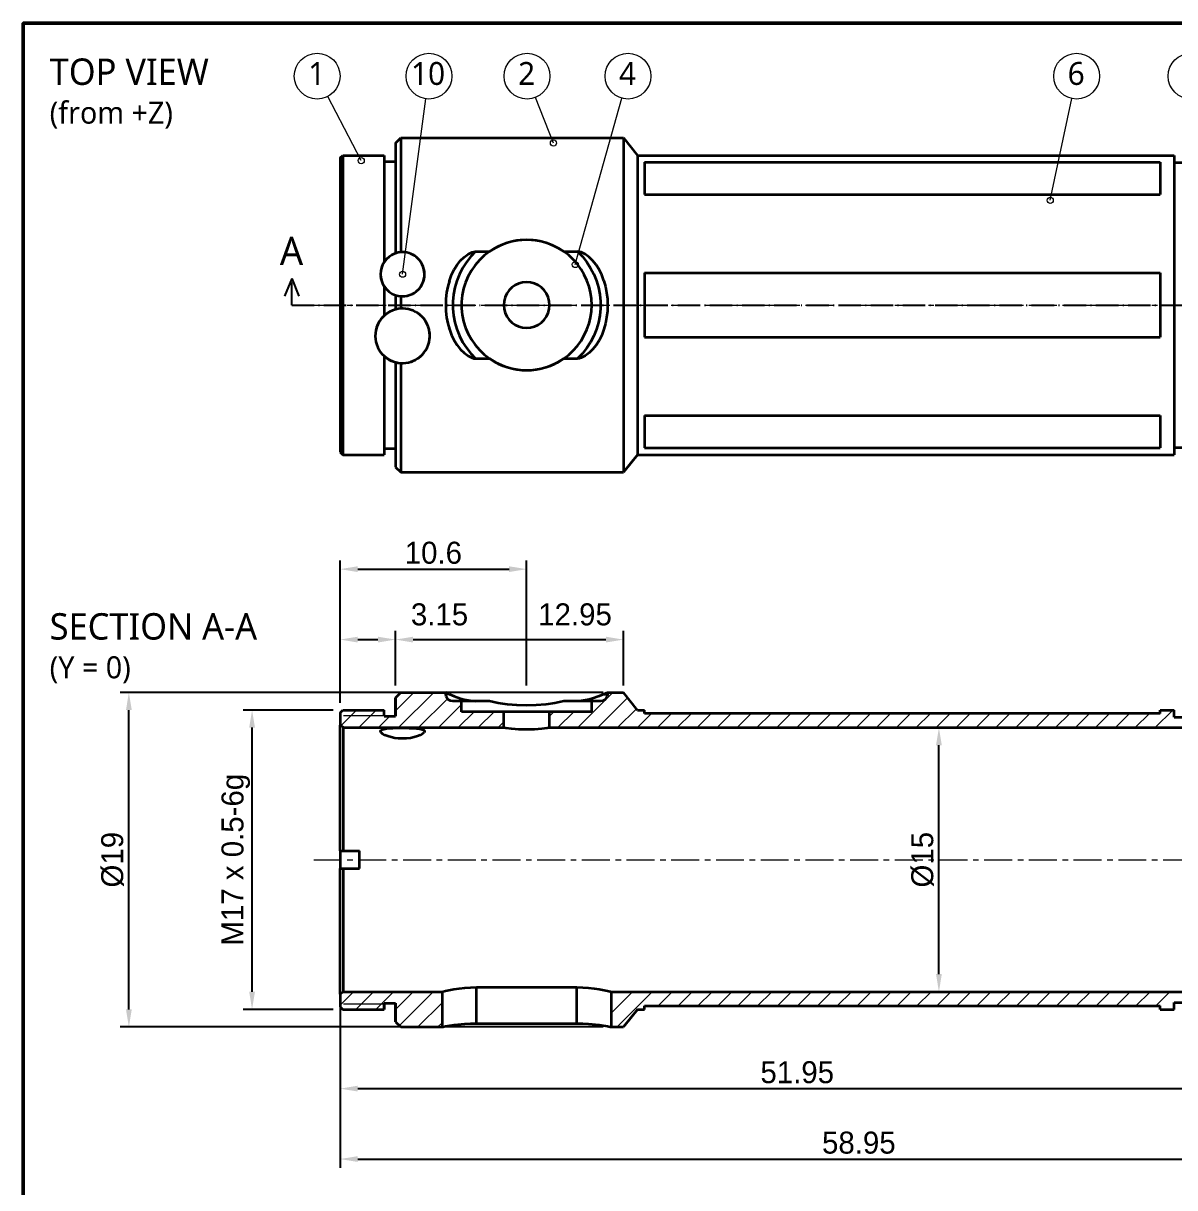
# Model space of a CAD drawing. Header units: millimetres. Extents: x 0 to 420, y 0 to 297.
# Drawn here: x 10 to 140.8, y 154.7 to 287 of the extents above; entities that cross this region are included whole.
import ezdxf

# ---------------------------------------------------------------- set-up
doc = ezdxf.new("R2010")
doc.units = ezdxf.units.MM
doc.linetypes.add('CENTER', pattern=[5.08, 3.175, -0.635, 0.635, -0.635])
doc.linetypes.add('DASHDOT', pattern=[3.556, 2.54, -0.508, 0, -0.508])
for name, color, linetype, lineweight in [('BORDER', 7, 'Continuous', 50), ('CENTER', 1, 'CENTER', 13), ('CUTLINE', 1, 'DASHDOT', 25), ('DIM', 5, 'Continuous', 13), ('HATCH', 8, 'Continuous', 9), ('TEXT', 7, 'Continuous', 18), ('VISIBLE', 7, 'Continuous', 35)]:
    doc.layers.add(name, color=color, linetype=linetype, lineweight=lineweight)
doc.styles.add('OpenSans', font='OpenSans-Regular.ttf')
doc.dimstyles.new('FK', dxfattribs={"dimtxt": 2.5, "dimasz": 2, "dimexe": 1, "dimexo": 0.8, "dimgap": 0.6, "dimtad": 1, "dimdec": 3, "dimlfac": 0.5, "dimdsep": 46, "dimcen": 2.5, "dimclrd": 5, "dimclre": 5, "dimclrt": 7, "dimazin": 3, "dimtfac": 1, "dimtmove": 0, "dimatfit": 3})

msp = doc.modelspace()

# ---------------------------------------------------------------- linework, layer by layer
at = {"layer": 'BORDER'}
msp.add_lwpolyline([(10, 10), (410, 10), (410, 287), (10, 287)], close=True, dxfattribs=at)
at = {"layer": 'CENTER'}
for p, q in [((43, 255), (166.9, 255)), ((43, 192), (166.9, 192))]:
    msp.add_line(p, q, dxfattribs=at)
at = {"layer": 'CUTLINE'}
for p, q in [((40.5, 258), (39.7, 256)), ((40.5, 255), (40.5, 258)), ((40.5, 258), (41.3, 256)), ((40.5, 255), (169.4, 255))]:
    msp.add_line(p, q, dxfattribs=at)
at = {"layer": 'DIM'}
for p, q in [((48.4, 271.4), (44.601, 278.694)), ((53.1, 258.5), (55.7564, 278.4228)), ((70.25, 273.4), (68.2046, 278.5816)), ((72.72, 259.6), (78.0181, 278.4965)), ((126.7, 266.9), (129.1589, 278.4569))]:
    msp.add_line(p, q, dxfattribs=at)
for centre, radius in [((43.4, 281), 2.6), ((56.1, 281), 2.6), ((67.25, 281), 2.6), ((78.72, 281), 2.6), ((129.7, 281), 2.6), ((142.7, 281), 2.6), ((70.25, 273.4), 0.35), ((48.4, 271.4), 0.35), ((126.7, 266.9), 0.35), ((72.72, 259.6), 0.35), ((53.1, 258.5), 0.35)]:
    msp.add_circle(centre, radius, dxfattribs=at)
at = {"layer": 'HATCH'}
for p, q in [((52.3, 208.9177), (54.3823, 211)), ((52.6451, 207), (56.6451, 211)), ((54.9078, 207), (58.1974, 210.2896)), ((73.0098, 207), (77.0098, 211)), ((75.2725, 207), (78.6767, 210.4042)), ((46.0741, 207.2173), (47.8569, 209)), ((48.1196, 207), (50.1196, 209)), ((57.1706, 207), (59.8, 209.6294)), ((77.5352, 207), (79.6823, 209.1471)), ((138.6293, 207), (140.6293, 209)), ((46.4, 208.3866), (51, 208.3866)), ((50.3823, 207), (51.6689, 208.2866)), ((59.4333, 207), (61.2333, 208.8)), ((61.696, 207), (63.496, 208.8)), ((63.9588, 207), (64.6, 207.6412)), ((69.8, 208.3157), (70.2843, 208.8)), ((70.747, 207), (72.547, 208.8)), ((79.798, 207), (81.398, 208.6)), ((82.0607, 207), (83.6607, 208.6)), ((84.3235, 207), (85.9235, 208.6)), ((86.5862, 207), (88.1862, 208.6)), ((88.8489, 207), (90.4489, 208.6)), ((91.1117, 207), (92.7117, 208.6)), ((93.3744, 207), (94.9744, 208.6)), ((95.6372, 207), (97.2372, 208.6)), ((97.8999, 207), (99.4999, 208.6)), ((100.1627, 207), (101.7627, 208.6)), ((102.4254, 207), (104.0254, 208.6)), ((104.6881, 207), (106.2881, 208.6)), ((106.9509, 207), (108.5509, 208.6)), ((109.2136, 207), (110.8136, 208.6)), ((111.4764, 207), (113.0764, 208.6)), ((113.7391, 207), (115.3391, 208.6)), ((116.0018, 207), (117.6018, 208.6)), ((118.2646, 207), (119.8646, 208.6)), ((120.5273, 207), (122.1273, 208.6)), ((122.7901, 207), (124.3901, 208.6)), ((125.0528, 207), (126.6528, 208.6)), ((127.3156, 207), (128.9156, 208.6)), ((129.5783, 207), (131.1783, 208.6)), ((131.841, 207), (133.441, 208.6)), ((134.1038, 207), (135.7038, 208.6)), ((136.3665, 207), (137.9665, 208.6)), ((46, 175.4648), (47.5352, 177)), ((47.798, 175), (49.798, 177)), ((50.0607, 175), (52.0607, 177)), ((52.3, 174.9765), (54.3235, 177)), ((52.7431, 173.1569), (56.5862, 177)), ((76.8, 174.5864), (79.2136, 177)), ((76.8, 176.8491), (76.9509, 177)), ((77.4764, 173), (81.4764, 177)), ((82.1391, 175.4), (83.7391, 177)), ((84.4018, 175.4), (86.0018, 177)), ((86.6646, 175.4), (88.2646, 177)), ((88.9273, 175.4), (90.5273, 177)), ((91.1901, 175.4), (92.7901, 177)), ((93.4528, 175.4), (95.0528, 177)), ((95.7156, 175.4), (97.3156, 177)), ((97.9783, 175.4), (99.5783, 177)), ((100.241, 175.4), (101.841, 177)), ((102.5038, 175.4), (104.1038, 177)), ((104.7665, 175.4), (106.3665, 177)), ((107.0293, 175.4), (108.6293, 177)), ((109.292, 175.4), (110.892, 177)), ((111.5547, 175.4), (113.1547, 177)), ((113.8175, 175.4), (115.4175, 177)), ((116.0802, 175.4), (117.6802, 177)), ((118.343, 175.4), (119.943, 177)), ((120.6057, 175.4), (122.2057, 177)), ((122.8685, 175.4), (124.4685, 177)), ((125.1312, 175.4), (126.7312, 177)), ((127.3939, 175.4), (128.9939, 177)), ((129.6567, 175.4), (131.2567, 177)), ((131.9194, 175.4), (133.5194, 177)), ((134.1822, 175.4), (135.7822, 177)), ((136.4449, 175.4), (138.0449, 177)), ((138.7076, 175.4), (140.3076, 177)), ((46.4, 175.6134), (51, 175.6134)), ((54.8489, 173), (57.6, 175.7511)), ((140.5704, 175), (140.8, 175.2296)), ((57.1117, 173), (57.6, 173.4883))]:
    msp.add_line(p, q, dxfattribs=at)
at = {"layer": 'VISIBLE'}
for points in [[(52.3, 273.4), (52.9, 274)], [(52.9, 274), (52.9, 273.9243), (52.9, 273.6979), (52.9, 273.3225), (52.9, 272.8012), (52.9, 272.138), (52.9, 271.3384), (52.9, 270.4086), (52.9, 269.356), (52.9, 268.1891), (52.9, 266.9171), (52.9, 265.5502), (52.9, 264.0992), (52.9, 262.5758), (52.9, 260.992)], [(52.9, 274), (78.2, 274)], [(78.2, 274), (78.2, 273.5236), (78.2, 272.1184), (78.2, 269.8548), (78.2, 266.8463), (78.2, 263.2438), (78.2, 259.2279), (78.2, 255), (78.2, 250.7721), (78.2, 246.7562), (78.2, 243.1537), (78.2, 240.1452), (78.2, 237.8816), (78.2, 236.4764), (78.2, 236)], [(78.2, 274), (79.8, 272)], [(52.3, 273.4), (52.3, 273.3272), (52.3, 273.1092), (52.3, 272.7478), (52.3, 272.246), (52.3, 271.6075), (52.3, 270.8376), (52.3, 269.9422), (52.3, 268.9286), (52.3, 267.8046), (52.3, 266.5793), (52.3, 265.2623), (52.3, 263.864), (52.3, 262.3956), (52.3, 260.8685)], [(46, 271.7), (46.3, 272)], [(46, 271.7), (46, 271.2813), (46, 270.0462), (46, 268.0566), (46, 265.4123), (46, 262.2459), (46, 258.7161), (46, 255), (46, 251.2839), (46, 247.7541), (46, 244.5877), (46, 241.9434), (46, 239.9538), (46, 238.7187), (46, 238.3)], [(46.3, 272), (46.3, 271.5738), (46.3, 270.3165), (46.3, 268.2911), (46.3, 265.5993), (46.3, 262.376), (46.3, 258.7829), (46.3, 255), (46.3, 251.2171), (46.3, 247.624), (46.3, 244.4007), (46.3, 241.7089), (46.3, 239.6835), (46.3, 238.4262), (46.3, 238)], [(46.3, 272), (51, 272)], [(51, 272), (51, 271.9289), (51, 271.7161), (51, 271.3634), (51, 270.8739), (51, 270.2515), (51, 269.5015), (51, 268.6301), (51, 267.6447), (51, 266.5535), (51, 265.3656), (51, 264.091), (51, 262.7403), (51, 261.3248), (51, 259.8565)], [(51, 271.2866), (52.3, 271.2866)], [(79.8, 272), (79.8, 271.5738), (79.8, 270.3165), (79.8, 268.2911), (79.8, 265.5993), (79.8, 262.376), (79.8, 258.7829), (79.8, 255), (79.8, 251.2171), (79.8, 247.624), (79.8, 244.4007), (79.8, 241.7089), (79.8, 239.6835), (79.8, 238.4262), (79.8, 238)], [(79.8, 272), (140.8, 272)], [(80.6, 271.2091), (80.6, 271.0421), (80.6, 270.8597), (80.6, 270.662), (80.6, 270.4493), (80.6, 270.2216), (80.6, 269.9792), (80.6, 269.7224), (80.6, 269.4514), (80.6, 269.1665), (80.6, 268.8679), (80.6, 268.556), (80.6, 268.231), (80.6, 267.8932), (80.6, 267.543)], [(80.6, 271.2091), (139.2, 271.2091)], [(139.2, 271.2091), (139.2, 271.0421), (139.2, 270.8597), (139.2, 270.662), (139.2, 270.4493), (139.2, 270.2216), (139.2, 269.9792), (139.2, 269.7224), (139.2, 269.4514), (139.2, 269.1665), (139.2, 268.8679), (139.2, 268.556), (139.2, 268.231), (139.2, 267.8932), (139.2, 267.543)], [(140.8, 272), (140.8, 271.5738), (140.8, 270.3165), (140.8, 268.2911), (140.8, 265.5993), (140.8, 262.376), (140.8, 258.7829), (140.8, 255), (140.8, 251.2171), (140.8, 247.624), (140.8, 244.4007), (140.8, 241.7089), (140.8, 239.6835), (140.8, 238.4262), (140.8, 238)], [(140.8, 271.2), (142.2, 271.2)], [(80.6, 267.543), (139.2, 267.543)], [(71.4143, 261.0828), (70.9245, 261.3944), (70.4196, 261.6629), (69.902, 261.8891), (69.3741, 262.0734), (68.838, 262.2164), (68.2957, 262.3184), (67.7489, 262.3796), (67.1993, 262.4), (66.6501, 262.3795), (66.1035, 262.3183), (65.5614, 262.2163), (65.0255, 262.0733), (64.4977, 261.8889), (63.9802, 261.6628), (63.4754, 261.3943), (62.9857, 261.0828)], [(71.4143, 261.0828), (70.7796, 261.4766), (70.1084, 261.8045), (69.4077, 262.063), (68.6844, 262.2496), (67.946, 262.3623), (67.2, 262.4), (66.454, 262.3623), (65.7156, 262.2496), (64.9923, 262.063), (64.2916, 261.8045), (63.6204, 261.4766), (62.9857, 261.0828)], [(52.3, 260.8685), (51.9289, 260.7088), (51.5819, 260.4863), (51.2685, 260.2017), (51, 259.8565)], [(51.7996, 260.6352), (51.6842, 260.5605)], [(52.3, 260.8685), (52.0661, 260.7762), (51.8405, 260.6595)], [(52.9, 260.992), (52.6011, 260.9497), (52.3, 260.8685)], [(52.3056, 260.8704), (52.3056, 260.8704)], [(52.3194, 260.875), (52.3191, 260.8749)], [(52.4868, 260.9236), (52.3338, 260.8797)], [(52.8697, 260.9894), (52.7087, 260.9692)], [(55.6, 258.5), (55.5827, 258.7936), (55.5322, 259.0784), (55.4508, 259.3508), (55.3412, 259.6077), (55.2066, 259.8462), (55.0504, 260.064), (54.8763, 260.2592), (54.6882, 260.4307), (54.4881, 260.5792), (54.2777, 260.7052), (54.059, 260.8088), (53.8337, 260.8899), (53.6036, 260.9488), (53.3703, 260.9853), (53.1352, 260.9998), (52.9, 260.992)], [(52.9625, 260.9962), (52.9, 260.992)], [(53.1094, 261), (52.9641, 260.9963)], [(54.2606, 260.7143), (54.2522, 260.7187)], [(54.2699, 260.7094), (54.2606, 260.7143)], [(54.2805, 260.7037), (54.2699, 260.7094)], [(54.2929, 260.697), (54.2805, 260.7037)], [(54.3079, 260.6888), (54.293, 260.697)], [(54.3664, 260.6555), (54.308, 260.6888)], [(54.3875, 260.643), (54.3692, 260.6539)], [(54.3896, 260.6417), (54.3896, 260.6417)], [(54.4368, 260.6126), (54.3913, 260.6407)], [(58.4205, 257.7495), (58.667, 258.4187), (58.9662, 259.0269), (59.312, 259.5689), (59.697, 260.0411), (60.1128, 260.4399), (60.5496, 260.7598), (60.7718, 260.8865), (60.9929, 260.9872), (61.2079, 261.0561), (61.4069, 261.0828)], [(61.4069, 261.0828), (60.8545, 260.5041), (60.3597, 259.8755), (59.927, 259.2028), (59.5602, 258.4919), (59.2627, 257.7493), (59.0371, 256.9818), (58.8856, 256.1963), (58.8095, 255.4), (58.8095, 254.6), (58.8856, 253.8037), (59.0371, 253.0182), (59.2627, 252.2507), (59.5602, 251.5081), (59.927, 250.7972), (60.3597, 250.1245), (60.8545, 249.4959), (61.4069, 248.9172)], [(62.9857, 261.0828), (62.3907, 260.6241), (61.8452, 260.1075), (61.355, 259.5382), (60.9249, 258.9222), (60.5596, 258.2657), (60.2627, 257.5756), (60.0373, 256.8589), (59.8857, 256.1231), (59.8095, 255.3756), (59.8095, 254.6244), (59.8857, 253.8769), (60.0373, 253.1411), (60.2627, 252.4244), (60.5596, 251.7343), (60.9249, 251.0778), (61.355, 250.4618), (61.8452, 249.8925), (62.3907, 249.3759), (62.9857, 248.9172)], [(61.4069, 261.0828), (62.9857, 261.0828)], [(71.4143, 261.0828), (72.9931, 261.0828)], [(74.6, 255), (74.5656, 255.7129), (74.4626, 256.4192), (74.2921, 257.1123), (74.0556, 257.7857), (73.7554, 258.4333), (73.3941, 259.0488), (72.9752, 259.6267), (72.5026, 260.1616), (71.9807, 260.6485), (71.4143, 261.0828)], [(75.9795, 257.7495), (75.733, 258.4187), (75.4338, 259.0269), (75.088, 259.5689), (74.703, 260.0411), (74.2872, 260.4399), (73.8504, 260.7598), (73.6282, 260.8865), (73.4071, 260.9872), (73.1921, 261.0561), (72.9931, 261.0828)], [(72.9931, 261.0828), (73.5455, 260.5041), (74.0403, 259.8755), (74.473, 259.2028), (74.8398, 258.4919), (75.1373, 257.7493), (75.3629, 256.9818), (75.5144, 256.1963), (75.5905, 255.4), (75.5905, 254.6), (75.5144, 253.8037), (75.3629, 253.0182), (75.1373, 252.2507), (74.8398, 251.5081), (74.473, 250.7972), (74.0403, 250.1245), (73.5455, 249.4959), (72.9931, 248.9172)], [(51, 259.8565), (50.8343, 259.5568), (50.7084, 259.2283), (50.6286, 258.8771), (50.6, 258.5118), (50.6254, 258.1444), (50.7037, 257.7875), (50.8308, 257.4509), (51, 257.1435)], [(50.7072, 259.2242), (50.7072, 259.2242)], [(50.7084, 259.2283), (50.7084, 259.2283)], [(50.7097, 259.2324), (50.7097, 259.2324)], [(50.711, 259.2366), (50.711, 259.2365)], [(50.713, 259.2432), (50.7118, 259.2392)], [(50.7133, 259.2439), (50.7133, 259.2439)], [(50.8001, 259.48), (50.7144, 259.2477)], [(50.9293, 259.7403), (50.9293, 259.7403)], [(50.9342, 259.7488), (50.9342, 259.7487)], [(50.9699, 259.8087), (50.9699, 259.8086)], [(50.9758, 259.8183), (50.9758, 259.8183)], [(50.9818, 259.8279), (50.9818, 259.8279)], [(50.9878, 259.8375), (50.9878, 259.8375)], [(50.9885, 259.8386), (50.988, 259.8376)], [(51.0335, 259.9069), (51.0331, 259.9064)], [(51.1734, 260.0932), (51.0349, 259.909)], [(51.4077, 260.3401), (51.4077, 260.3401)], [(51.4112, 260.3433), (51.4112, 260.3433)], [(55.2033, 259.8513), (54.9504, 260.1811), (54.6578, 260.4553)], [(55.2132, 259.8358), (55.2036, 259.8509)], [(55.6, 258.5), (55.5736, 258.8623), (55.4971, 259.2098), (55.3753, 259.536), (55.2137, 259.8351)], [(50.6, 258.5057), (50.6, 258.5057)], [(50.6, 258.4962), (50.6, 258.4962)], [(50.6, 258.4867), (50.6, 258.4867)], [(50.6001, 258.5247), (50.6001, 258.5246)], [(50.6002, 258.5338), (50.6002, 258.5338)], [(50.6007, 258.5588), (50.6007, 258.5588)], [(50.6014, 258.5839), (50.6014, 258.5839)], [(50.6015, 258.587), (50.6015, 258.5869)], [(50.6022, 258.6051), (50.6022, 258.6051)], [(50.6033, 258.6284), (50.6033, 258.6284)], [(50.6034, 258.631), (50.6034, 258.6309)], [(50.6036, 258.6342), (50.6035, 258.6317)], [(50.6038, 258.6374), (50.6038, 258.6374)], [(50.6061, 258.6747), (50.6061, 258.6747)], [(50.6063, 258.6779), (50.6063, 258.6775)], [(50.607, 258.6874), (50.607, 258.6874)], [(50.6093, 258.284), (50.6871, 257.8459)], [(50.6261, 258.8606), (50.6261, 258.8606)], [(50.6266, 258.8639), (50.6266, 258.8637)], [(50.6302, 258.8872), (50.6268, 258.8649)], [(50.6306, 258.89), (50.6306, 258.89)], [(50.6339, 258.9104), (50.6339, 258.9104)], [(50.6344, 258.9133), (50.6343, 258.9129)], [(50.6346, 258.9147), (50.6346, 258.9147)], [(50.6502, 258.9983), (50.6364, 258.9249)], [(50.6828, 259.1379), (50.6828, 259.1379)], [(50.684, 259.1427), (50.684, 259.1427)], [(50.6871, 259.1543), (50.6871, 259.1543)], [(50.6883, 259.1585), (50.6883, 259.1585)], [(52.9, 256.008), (53.133, 256.0002), (53.3659, 256.0142), (53.5975, 256.05), (53.8263, 256.1078), (54.0509, 256.1879), (54.2696, 256.2905), (54.4805, 256.4157), (54.6818, 256.564), (54.871, 256.7355), (55.0457, 256.9302), (55.2034, 257.1488), (55.3398, 257.3895), (55.4507, 257.6491), (55.5326, 257.9236), (55.583, 258.2088), (55.6, 258.5)], [(53.1936, 256.0018), (53.6227, 256.0552), (54.0417, 256.1841), (54.2443, 256.2773), (54.4405, 256.3898), (54.6286, 256.5218), (54.807, 256.6735), (54.9737, 256.8449), (55.1267, 257.0363), (55.2636, 257.2474), (55.3805, 257.4757), (55.4747, 257.7185), (55.5437, 257.9725), (55.5858, 258.2343), (55.6, 258.5)], [(80.6, 258.6661), (80.6, 258.1489), (80.6, 257.6288), (80.6, 257.1061), (80.6, 256.5813), (80.6, 256.0551), (80.6, 255.5278), (80.6, 255), (80.6, 254.4722), (80.6, 253.9449), (80.6, 253.4187), (80.6, 252.8939), (80.6, 252.3712), (80.6, 251.8511), (80.6, 251.3339)], [(80.6, 258.6661), (139.2, 258.6661)], [(139.2, 258.6661), (139.2, 258.1489), (139.2, 257.6288), (139.2, 257.1061), (139.2, 256.5813), (139.2, 256.0551), (139.2, 255.5278), (139.2, 255), (139.2, 254.4722), (139.2, 253.9449), (139.2, 253.4187), (139.2, 252.8939), (139.2, 252.3712), (139.2, 251.8511), (139.2, 251.3339)], [(50.6878, 257.8432), (50.6878, 257.8431)], [(50.6886, 257.8403), (50.6886, 257.8403)], [(50.6901, 257.8347), (50.6916, 257.8296)], [(50.6917, 257.8291), (50.6917, 257.829)], [(50.6923, 257.8268), (50.6923, 257.8268)], [(50.6998, 257.8008), (50.6998, 257.8008)], [(50.7004, 257.7986), (50.7009, 257.797)], [(50.701, 257.7965), (50.7011, 257.7964)], [(50.7015, 257.7948), (50.7015, 257.7948)], [(50.7089, 257.77), (50.709, 257.77)], [(50.7096, 257.768), (50.7096, 257.768)], [(50.7148, 257.7512), (50.7148, 257.7512)], [(50.7201, 257.7346), (50.7201, 257.7346)], [(50.7209, 257.732), (50.7209, 257.732)], [(50.7295, 257.7059), (50.7295, 257.7059)], [(50.7348, 257.6902), (50.7348, 257.6902)], [(50.7379, 257.6811), (50.7379, 257.681)], [(50.7446, 257.6621), (50.7446, 257.6621)], [(50.8616, 257.3867), (50.9789, 257.1768), (51.1158, 256.9792)], [(51, 257.1435), (51, 256.9045), (51, 256.6652), (51, 256.4254), (51, 256.1854), (51, 255.9452), (51, 255.7048), (51, 255.4642), (51, 255.2236), (51, 254.9829), (51, 254.7422), (51, 254.5015), (51, 254.261), (51, 254.0206), (51, 253.7804)], [(51, 257.1435), (51.2711, 256.7956), (51.5859, 256.5106), (51.9324, 256.2894), (52.3, 256.1315)], [(58.4205, 257.7495), (58.2413, 257.0932), (58.1089, 256.4112), (58.0275, 255.7105), (58, 255), (58.0275, 254.2894), (58.1089, 253.5888), (58.2413, 252.9068), (58.4205, 252.2505)], [(58.4205, 257.7495), (58.3728, 257.5923)], [(69.8, 255), (69.7605, 255.4515), (69.6432, 255.8893), (69.4517, 256.3), (69.1917, 256.6712), (68.8712, 256.9917), (68.5, 257.2517), (68.0893, 257.4432), (67.6515, 257.5605), (67.2, 257.6), (66.7485, 257.5605), (66.3107, 257.4432), (65.9, 257.2517), (65.5288, 256.9917), (65.2083, 256.6712), (64.9483, 256.3), (64.7568, 255.8893), (64.6395, 255.4515), (64.6, 255), (64.6395, 254.5485), (64.7568, 254.1107), (64.9483, 253.7), (65.2083, 253.3288), (65.5288, 253.0083), (65.9, 252.7483), (66.3107, 252.5568), (66.7485, 252.4395), (67.2, 252.4), (67.6515, 252.4395), (68.0893, 252.5568), (68.5, 252.7483), (68.8712, 253.0083), (69.1917, 253.3288), (69.4517, 253.7), (69.6432, 254.1107), (69.7605, 254.5485), (69.8, 255)], [(75.9795, 257.7495), (76.1587, 257.0931), (76.2912, 256.4109), (76.3725, 255.7106), (76.4, 255.0001), (76.3725, 254.2894), (76.2912, 253.5891), (76.1587, 252.9069), (75.9795, 252.2505)], [(51.6362, 256.4734), (51.6645, 256.4532)], [(52.3, 256.1315), (52.4057, 256.0983)], [(52.3, 256.1315), (52.5984, 256.0508), (52.9, 256.008)], [(52.3, 256.1315), (52.3, 256.0147), (52.3, 255.8979), (52.3, 255.7811), (52.3, 255.6642), (52.3, 255.5474), (52.3, 255.4305), (52.3, 255.3135), (52.3, 255.1966), (52.3, 255.0797), (52.3, 254.9627), (52.3, 254.8458), (52.3, 254.7288), (52.3, 254.6119), (52.3, 254.495)], [(52.7539, 256.0241), (52.7562, 256.0238)], [(52.9, 256.008), (52.9, 255.9071), (52.9, 255.8061), (52.9, 255.7051), (52.9, 255.6041), (52.9, 255.5031), (52.9, 255.402), (52.9, 255.301), (52.9, 255.1999), (52.9, 255.0989), (52.9, 254.9978), (52.9, 254.8967), (52.9, 254.7957), (52.9, 254.6946), (52.9, 254.5935)], [(51.3734, 254.0746), (50.9839, 253.7655), (50.804, 253.5829), (50.6361, 253.3813), (50.4814, 253.1591), (50.3434, 252.9182), (50.2256, 252.661), (50.1307, 252.3906)], [(52.3, 254.495), (51.9556, 254.381), (51.6213, 254.2246), (51.3011, 254.0247), (51, 253.7804)], [(52.9, 254.5935), (52.5992, 254.5593), (52.3, 254.495)], [(52.38, 254.5152), (52.3, 254.495)], [(56.2, 251.5), (56.1784, 251.8654), (56.115, 252.2208), (56.0127, 252.5613), (55.8746, 252.8825), (55.705, 253.1805), (55.5084, 253.4519), (55.29, 253.694), (55.0559, 253.9051), (54.8106, 254.0853), (54.5545, 254.2376), (54.2898, 254.3626), (54.0185, 254.4608), (53.7423, 254.5327), (53.4628, 254.5787), (53.1816, 254.5989), (52.9, 254.5935)], [(52.921, 254.5948), (52.921, 254.5948)], [(52.9271, 254.5952), (52.927, 254.5952)], [(52.9504, 254.5964), (52.9504, 254.5964)], [(52.9677, 254.5972), (52.9677, 254.5972)], [(52.991, 254.5981), (52.991, 254.5981)], [(53.0083, 254.5986), (53.0083, 254.5986)], [(53.0316, 254.5992), (53.0316, 254.5992)], [(53.0627, 254.5998), (53.0627, 254.5998)], [(53.0937, 254.6), (53.0937, 254.6)], [(53.116, 254.6), (53.094, 254.6)], [(53.3724, 254.588), (53.3723, 254.588)], [(53.3957, 254.5859), (53.3956, 254.5859)], [(53.4129, 254.5842), (53.4129, 254.5842)], [(53.4362, 254.5817), (53.4362, 254.5817)], [(53.4534, 254.5798), (53.4534, 254.5798)], [(53.4767, 254.577), (53.4766, 254.577)], [(53.5059, 254.5733), (53.5059, 254.5733)], [(53.5276, 254.5704), (53.5275, 254.5704)], [(53.5568, 254.5662), (53.5567, 254.5662)], [(53.5784, 254.5629), (53.5784, 254.5629)], [(53.6076, 254.5582), (53.6061, 254.5584)], [(53.6307, 254.5542), (53.6307, 254.5542)], [(54.1017, 254.4337), (53.6478, 254.5512)], [(54.4345, 254.2981), (54.4345, 254.2981)], [(54.4751, 254.2783), (54.475, 254.2784)], [(54.4802, 254.2758), (54.4802, 254.2758)], [(54.4871, 254.2724), (54.4871, 254.2724)], [(54.5414, 254.2445), (54.5414, 254.2445)], [(54.5448, 254.2427), (54.5448, 254.2427)], [(54.5482, 254.2409), (54.5482, 254.2409)], [(54.5533, 254.2382), (54.5533, 254.2382)], [(54.5933, 254.2166), (54.5933, 254.2166)], [(54.5984, 254.2138), (54.5983, 254.2139)], [(54.6051, 254.2101), (54.6051, 254.2101)], [(54.6085, 254.2082), (54.6085, 254.2082)], [(54.6586, 254.1797), (54.6586, 254.1797)], [(54.662, 254.1777), (54.662, 254.1777)], [(54.6654, 254.1757), (54.6654, 254.1758)], [(55.1273, 253.8452), (54.9029, 254.0218), (54.6679, 254.1743)], [(69.7949, 255.163), (69.7948, 255.1637)], [(71.4143, 248.9172), (71.9807, 249.3515), (72.5026, 249.8384), (72.9752, 250.3733), (73.3941, 250.9512), (73.7554, 251.5667), (74.0556, 252.2143), (74.2921, 252.8877), (74.4626, 253.5808), (74.5656, 254.2871), (74.6, 255)], [(51, 253.7804), (50.791, 253.5684), (50.5965, 253.3282), (50.4223, 253.062), (50.2735, 252.7732), (50.1541, 252.4653), (50.0674, 252.1429), (50.0156, 251.8106), (50.0001, 251.4734), (50.0214, 251.1365), (50.0786, 250.8062), (50.1688, 250.491), (50.2887, 250.1937), (50.435, 249.9164), (50.6046, 249.6608), (50.794, 249.4282), (51, 249.2196)], [(55.3287, 253.6547), (55.3287, 253.6548)], [(55.3386, 253.6444), (55.3386, 253.6445)], [(55.3669, 253.6145), (55.3669, 253.6146)], [(55.4045, 253.5735), (55.4045, 253.5735)], [(55.4321, 253.5424), (55.432, 253.5424)], [(55.4594, 253.5108), (55.4593, 253.5109)], [(55.4743, 253.4931), (55.4646, 253.5046)], [(55.5612, 253.3849), (55.5612, 253.3849)], [(55.6101, 253.3192), (55.6101, 253.3192)], [(55.6209, 253.3041), (55.6209, 253.3041)], [(55.6263, 253.2965), (55.6263, 253.2966)], [(55.6689, 253.2351), (55.6689, 253.2351)], [(55.6741, 253.2274), (55.6741, 253.2274)], [(55.6794, 253.2196), (55.6794, 253.2196)], [(55.6816, 253.2162), (55.6816, 253.2162)], [(55.6969, 253.1929), (55.6969, 253.1929)], [(55.7013, 253.1862), (55.7013, 253.1862)], [(55.9347, 252.7548), (55.7252, 253.1487)], [(50.1266, 252.377), (50.0592, 252.1028), (50.0168, 251.8225)], [(50.1287, 252.3838), (50.1287, 252.3838)], [(52.9, 248.4065), (53.1869, 248.4012), (53.4733, 248.4226), (53.7573, 248.4705), (54.0373, 248.5451), (54.3115, 248.6465), (54.5777, 248.7749), (54.834, 248.9303), (55.078, 249.1131), (55.3071, 249.3231), (55.5195, 249.5619), (55.7114, 249.8294), (55.8776, 250.1234), (56.0136, 250.4412), (56.115, 250.7792), (56.1783, 251.1336), (56.2, 251.5)], [(56.0334, 252.5024), (56.0334, 252.5024)], [(56.0377, 252.4898), (56.0377, 252.4898)], [(56.0502, 252.4522), (56.0501, 252.4522)], [(56.0518, 252.4471), (56.0518, 252.4471)], [(56.0536, 252.4414), (56.0536, 252.4414)], [(56.0624, 252.4133), (56.0624, 252.4133)], [(56.0671, 252.3981), (56.067, 252.3981)], [(56.0682, 252.3943), (56.0682, 252.3943)], [(56.0847, 252.3376), (56.0847, 252.3376)], [(56.0858, 252.3338), (56.0858, 252.3338)], [(56.0884, 252.3243), (56.0884, 252.3243)], [(56.0893, 252.3211), (56.0893, 252.3211)], [(56.1019, 252.2739), (56.1019, 252.2739)], [(56.1027, 252.2706), (56.1027, 252.2707)], [(56.105, 252.2614), (56.1028, 252.2701)], [(56.1068, 252.2546), (56.1068, 252.2546)], [(56.1113, 252.2362), (56.1113, 252.2362)], [(56.113, 252.2293), (56.113, 252.2294)], [(56.1287, 252.1609), (56.1131, 252.2288)], [(56.2, 251.5), (56.1849, 251.8052), (56.1401, 252.1065)], [(56.1856, 251.201), (56.2, 251.5)], [(58.3728, 252.4077), (58.4205, 252.2505)], [(58.4205, 252.2505), (58.667, 251.5813), (58.9662, 250.9731), (59.312, 250.4311), (59.697, 249.9589), (60.1128, 249.5601), (60.5496, 249.2402), (60.7718, 249.1135), (60.9929, 249.0128), (61.2079, 248.9439), (61.4069, 248.9172)], [(75.9795, 252.2505), (75.733, 251.5813), (75.4338, 250.9731), (75.088, 250.4311), (74.703, 249.9589), (74.2872, 249.5601), (73.8504, 249.2402), (73.6282, 249.1135), (73.4071, 249.0128), (73.1921, 248.9439), (72.9931, 248.9172)], [(80.6, 251.3339), (139.2, 251.3339)], [(50.0374, 251.0202), (50.0383, 251.0143)], [(55.8983, 250.1661), (55.9292, 250.2328)], [(50.7964, 249.4256), (50.7964, 249.4256)], [(51, 249.2196), (51, 247.8459), (51, 246.5269), (51, 245.2725), (51, 244.0924), (51, 242.9956), (51, 241.9905), (51, 241.0848), (51, 240.2853), (51, 239.5982), (51, 239.0288), (51, 238.5813), (51, 238.2592), (51, 238.0649), (51, 238)], [(51, 249.2196), (51.2979, 248.9776), (51.6168, 248.7778), (51.9523, 248.6203), (52.3, 248.505)], [(51.0704, 249.1568), (51.3405, 248.9477)], [(51.3595, 248.9347), (51.3657, 248.9305)], [(51.3659, 248.9304), (51.5882, 248.7936), (51.819, 248.6771), (52.0567, 248.5808), (52.3, 248.505)], [(54.2979, 248.6408), (54.2979, 248.6408)], [(54.3255, 248.6525), (54.3256, 248.6526)], [(54.3267, 248.653), (54.3268, 248.6531)], [(54.3471, 248.6619), (54.3476, 248.6621)], [(54.6111, 248.7932), (54.6111, 248.7932)], [(54.9001, 248.9762), (55.16, 249.1835)], [(55.2948, 249.3108), (55.4972, 249.5344), (55.681, 249.7829)], [(55.6855, 249.7897), (55.6855, 249.7897)], [(61.4069, 248.9172), (62.9857, 248.9172)], [(62.9857, 248.9172), (63.475, 248.6059), (63.9794, 248.3376), (64.4967, 248.1114), (65.0247, 247.9269), (65.5611, 247.7838), (66.1038, 247.6816), (66.6506, 247.6204), (67.1996, 247.6), (67.7487, 247.6204), (68.2956, 247.6816), (68.8384, 247.7836), (69.3748, 247.9268), (69.9028, 248.1113), (70.4202, 248.3374), (70.9248, 248.6058), (71.4143, 248.9172)], [(62.9857, 248.9172), (63.6204, 248.5234), (64.2916, 248.1955), (64.9923, 247.937), (65.7156, 247.7504), (66.454, 247.6377), (67.2, 247.6), (67.946, 247.6377), (68.6844, 247.7504), (69.4077, 247.937), (70.1084, 248.1955), (70.7796, 248.5234), (71.4143, 248.9172)], [(71.4143, 248.9172), (72.9931, 248.9172)], [(52.3, 248.505), (52.6014, 248.4404), (52.9, 248.4065)], [(52.3, 248.505), (52.3, 247.0431), (52.3, 245.6407), (52.3, 244.3081), (52.3, 243.0553), (52.3, 241.8918), (52.3, 240.826), (52.3, 239.8661), (52.3, 239.0192), (52.3, 238.2916), (52.3, 237.6887), (52.3, 237.2151), (52.3, 236.8742), (52.3, 236.6687), (52.3, 236.6)], [(52.3394, 248.4948), (52.4929, 248.46)], [(52.5124, 248.4562), (52.5129, 248.4561)], [(52.5317, 248.4525), (52.5847, 248.4431)], [(52.585, 248.4431), (52.5851, 248.4431)], [(52.5991, 248.4407), (52.5991, 248.4407)], [(52.7759, 248.417), (52.7767, 248.4169)], [(52.7888, 248.4157), (52.7888, 248.4157)], [(52.8065, 248.4139), (52.8065, 248.4139)], [(52.8243, 248.4123), (52.8246, 248.4123)], [(52.8621, 248.4091), (52.8622, 248.4091)], [(52.9, 248.4065), (52.9, 246.885), (52.9, 245.4249), (52.9, 244.0369), (52.9, 242.7317), (52.9, 241.519), (52.9, 240.408), (52.9, 239.4071), (52.9, 238.5238), (52.9, 237.7649), (52.9, 237.136), (52.9, 236.6418), (52.9, 236.2861), (52.9, 236.0717), (52.9, 236)], [(52.934, 248.4044), (52.934, 248.4044)], [(52.9485, 248.4037), (52.9486, 248.4037)], [(53.2707, 248.4047), (53.2707, 248.4047)], [(53.2796, 248.4052), (53.2796, 248.4052)], [(53.284, 248.4055), (53.284, 248.4055)], [(53.3499, 248.4101), (53.3499, 248.4101)], [(53.3543, 248.4104), (53.3543, 248.4104)], [(53.3587, 248.4108), (53.3588, 248.4108)], [(53.3676, 248.4116), (53.3676, 248.4116)], [(53.372, 248.412), (53.3721, 248.412)], [(53.4378, 248.4185), (53.4378, 248.4185)], [(53.4422, 248.4189), (53.4464, 248.4194)], [(53.4466, 248.4194), (53.4467, 248.4194)], [(53.4537, 248.4202), (53.4537, 248.4202)], [(53.4572, 248.4206), (53.4572, 248.4206)], [(53.5093, 248.4271), (53.5093, 248.4271)], [(53.5163, 248.4281), (53.5164, 248.4281)], [(53.5216, 248.4288), (53.5216, 248.4288)], [(53.6303, 248.4457), (53.6303, 248.4457)], [(53.6338, 248.4463), (53.6338, 248.4463)], [(53.6373, 248.4469), (53.6373, 248.4469)], [(53.6425, 248.4478), (53.6425, 248.4478)], [(53.645, 248.4483), (53.645, 248.4483)], [(54.068, 248.555), (54.1932, 248.5991)], [(54.1998, 248.6016), (54.1998, 248.6016)], [(54.2277, 248.6124), (54.2277, 248.6124)], [(54.2326, 248.6143), (54.2326, 248.6143)], [(54.2604, 248.6254), (54.2604, 248.6254)], [(54.2653, 248.6274), (54.2653, 248.6274)], [(54.293, 248.6387), (54.293, 248.6388)], [(80.6, 242.457), (80.6, 242.1068), (80.6, 241.769), (80.6, 241.444), (80.6, 241.1321), (80.6, 240.8335), (80.6, 240.5486), (80.6, 240.2776), (80.6, 240.0208), (80.6, 239.7784), (80.6, 239.5507), (80.6, 239.338), (80.6, 239.1403), (80.6, 238.9579), (80.6, 238.7909)], [(80.6, 242.457), (139.2, 242.457)], [(139.2, 242.457), (139.2, 242.1068), (139.2, 241.769), (139.2, 241.444), (139.2, 241.1321), (139.2, 240.8335), (139.2, 240.5486), (139.2, 240.2776), (139.2, 240.0208), (139.2, 239.7784), (139.2, 239.5507), (139.2, 239.338), (139.2, 239.1403), (139.2, 238.9579), (139.2, 238.7909)], [(46, 238.3), (46.3, 238)], [(51, 238.7134), (52.3, 238.7134)], [(80.6, 238.7909), (139.2, 238.7909)], [(140.8, 238.8), (142.2, 238.8)], [(46.3, 238), (51, 238)], [(79.8, 238), (78.2, 236)], [(79.8, 238), (140.8, 238)], [(52.3, 236.6), (52.9, 236)], [(52.9, 236), (78.2, 236)], [(52.3, 210.4), (52.9, 211)], [(52.3, 210.4), (52.3, 208.2866)], [(52.3, 208.2866), (52.3, 210.3652)], [(52.9, 211), (58, 211)], [(58, 210.8), (58, 211)], [(58.4205, 210.8), (58.1089, 210.9475), (58.0275, 210.9867), (58, 211)], [(58.8, 210), (58.5528, 210.0392), (58.3298, 210.1528), (58.1528, 210.3298), (58.0392, 210.5528), (58, 210.8)], [(58.4205, 210.8), (58.3629, 210.8), (58.3096, 210.8), (58.2603, 210.8), (58.2153, 210.8), (58.1746, 210.8), (58.138, 210.8), (58.1057, 210.8), (58.0777, 210.8), (58.054, 210.8), (58.0346, 210.8), (58.0194, 210.8), (58.0086, 210.8), (58.0022, 210.8), (58, 210.8)], [(58.4205, 210.8), (58.9662, 210.5684), (59.697, 210.319), (60.1128, 210.2046), (60.5496, 210.1059), (60.9929, 210.032), (61.4069, 210)], [(75.9795, 210.8), (75.4338, 210.5684), (74.703, 210.319), (74.2872, 210.2046), (73.8504, 210.1059), (73.4071, 210.032), (72.9931, 210)], [(76.4, 210.8), (76.3608, 210.5528), (76.2472, 210.3298), (76.0702, 210.1528), (75.8472, 210.0392), (75.6, 210)], [(75.9795, 210.8), (76.2912, 210.9475), (76.3725, 210.9867), (76.4, 211)], [(75.9795, 210.8), (76.0371, 210.8), (76.0904, 210.8), (76.1397, 210.8), (76.1847, 210.8), (76.2254, 210.8), (76.262, 210.8), (76.2943, 210.8), (76.3223, 210.8), (76.346, 210.8), (76.3654, 210.8), (76.3806, 210.8), (76.3914, 210.8), (76.3978, 210.8), (76.4, 210.8)], [(76.4, 211), (78.2, 211)], [(76.4, 210.8), (76.4, 211)], [(79.8, 209), (78.2, 211)], [(46, 208.7), (46.3, 209)], [(46.3, 209), (51, 209)], [(51, 208.2866), (51, 209)], [(52.3, 208.2866), (52.3, 208.383), (52.3, 208.4773), (52.3, 208.5695), (52.3, 208.6595), (52.3, 208.7473), (52.3, 208.833), (52.3, 208.9165), (52.3, 208.9978), (52.3, 209.0769), (52.3, 209.1538), (52.3, 209.2285), (52.3, 209.3009), (52.3, 209.3711), (52.3, 209.439)], [(59.8, 210), (58.8, 210)], [(59.8, 208.8), (59.8, 210)], [(62.9857, 210), (62.5768, 210), (62.1899, 210), (61.8267, 210), (61.4891, 210), (61.1786, 210), (60.8966, 210), (60.6446, 210), (60.4238, 210), (60.2351, 210), (60.0794, 210), (59.9576, 210), (59.8702, 210), (59.8176, 210), (59.8, 210)], [(71.4143, 210), (70.4196, 209.7934), (69.3741, 209.6342), (68.2957, 209.534), (67.1993, 209.4997), (66.1035, 209.534), (65.0255, 209.6343), (63.9802, 209.7935), (62.9857, 210)], [(74.6, 210), (74.5824, 210), (74.5298, 210), (74.4424, 210), (74.3206, 210), (74.1649, 210), (73.9762, 210), (73.7554, 210), (73.5034, 210), (73.2214, 210), (72.9109, 210), (72.5733, 210), (72.2101, 210), (71.8232, 210), (71.4143, 210)], [(75.6, 210), (74.6, 210)], [(74.6, 208.8), (74.6, 210)], [(79.8, 209), (80.6, 209)], [(80.6, 208.6), (80.6, 209)], [(139.2, 209), (140.8, 209)], [(139.2, 208.6), (139.2, 209)], [(140.8, 208.2), (140.8, 209)], [(140.8, 208.2), (140.8, 208.3095), (140.8, 208.411), (140.8, 208.5046), (140.8, 208.5903), (140.8, 208.6678), (140.8, 208.7374), (140.8, 208.7988), (140.8, 208.8521), (140.8, 208.8973), (140.8, 208.9342), (140.8, 208.963), (140.8, 208.9835), (140.8, 208.9959), (140.8, 209)], [(46, 208.7), (46, 207.2667)], [(51, 208.2866), (51, 208.8643)], [(51, 208.2916), (51, 208.2912), (51, 208.2908), (51, 208.2905), (51, 208.2901), (51, 208.2898), (51, 208.2894), (51, 208.2891), (51, 208.2887), (51, 208.2884), (51, 208.288), (51, 208.2877), (51, 208.2873), (51, 208.287), (51, 208.2866)], [(51, 208.2866), (51, 208.2916)], [(51, 208.2866), (52.3, 208.2866)], [(64.6, 208.8), (59.8, 208.8)], [(64.6, 207), (64.6, 208.8)], [(69.8, 208.8), (69.7348, 208.8), (69.5425, 208.8), (69.2328, 208.8), (68.8211, 208.8), (68.3281, 208.8), (67.7786, 208.8), (67.2, 208.8), (66.6214, 208.8), (66.0719, 208.8), (65.5789, 208.8), (65.1672, 208.8), (64.8575, 208.8), (64.6652, 208.8), (64.6, 208.8)], [(74.6, 208.8), (69.8, 208.8)], [(69.8, 207), (69.8, 208.8)], [(139.2, 208.6), (80.6, 208.6)], [(140.8, 208.2), (142.2, 208.2)], [(46, 193), (46, 194.629), (46, 196.2276), (46, 197.7774), (46, 199.2605), (46, 200.6597), (46, 201.9589), (46, 203.1431), (46, 204.1986), (46, 205.1132), (46, 205.8764), (46, 206.4794), (46, 206.9151), (46, 207.1785), (46, 207.2667)], [(46.4, 207), (46, 207.2667)], [(46.4, 207), (64.6, 207)], [(46.4, 193), (46.4, 194.5991), (46.4, 196.1682), (46.4, 197.6892), (46.4, 199.1447), (46.4, 200.5177), (46.4, 201.7925), (46.4, 202.9545), (46.4, 203.99), (46.4, 204.8874), (46.4, 205.6361), (46.4, 206.2276), (46.4, 206.6551), (46.4, 206.9135), (46.4, 207)], [(50.6, 206.586), (50.6108, 206.6398), (50.6434, 206.6895), (50.7723, 206.7751), (50.9822, 206.842), (51.2658, 206.8915), (52.0121, 206.9479), (52.9083, 206.9661), (53.8355, 206.9588), (54.6901, 206.9175), (55.0526, 206.8742), (55.3442, 206.807), (55.4536, 206.7628), (55.5341, 206.7111), (55.5834, 206.652), (55.6, 206.586)], [(55.6, 206.586), (55.5847, 206.517), (55.54, 206.4445), (55.3702, 206.2942), (55.1097, 206.1467), (54.7815, 206.0135), (54.4031, 205.9019), (53.9885, 205.8178), (53.5506, 205.7655), (53.1012, 205.7477), (52.6518, 205.7653), (52.2138, 205.8174), (51.799, 205.9014), (51.4204, 206.0128), (51.0917, 206.146), (50.8303, 206.2939), (50.66, 206.4445), (50.6153, 206.517), (50.6, 206.586)], [(69.8, 207), (69.7834, 206.9971), (69.7349, 206.9889), (69.5511, 206.9589), (68.9209, 206.8728), (68.1015, 206.8004), (67.2019, 206.7729), (66.3019, 206.8002), (65.4819, 206.8725), (64.8517, 206.9584), (64.6651, 206.9888), (64.6164, 206.9972), (64.6, 207)], [(69.8, 207), (149.9, 207)], [(46, 193), (46, 191)], [(46, 193), (46.0288, 193), (46.0576, 193), (46.0863, 193), (46.115, 193), (46.1437, 193), (46.1723, 193), (46.2009, 193), (46.2294, 193), (46.258, 193), (46.2864, 193), (46.3149, 193), (46.3433, 193), (46.3717, 193), (46.4, 193)], [(46.4, 193), (48.2, 193)], [(48.2, 192), (48.2, 192.0715), (48.2, 192.143), (48.2, 192.2144), (48.2, 192.2859), (48.2, 192.3574), (48.2, 192.4288), (48.2, 192.5003), (48.2, 192.5717), (48.2, 192.6431), (48.2, 192.7145), (48.2, 192.7859), (48.2, 192.8573), (48.2, 192.9287), (48.2, 193)], [(48.2, 191), (48.2, 191.0713), (48.2, 191.1427), (48.2, 191.2141), (48.2, 191.2855), (48.2, 191.3569), (48.2, 191.4283), (48.2, 191.4997), (48.2, 191.5712), (48.2, 191.6426), (48.2, 191.7141), (48.2, 191.7856), (48.2, 191.857), (48.2, 191.9285), (48.2, 192)], [(46, 176.7333), (46, 176.8215), (46, 177.0849), (46, 177.5206), (46, 178.1236), (46, 178.8868), (46, 179.8014), (46, 180.8569), (46, 182.0411), (46, 183.3403), (46, 184.7395), (46, 186.2226), (46, 187.7724), (46, 189.371), (46, 191)], [(46, 191), (46.0288, 191), (46.0576, 191), (46.0863, 191), (46.115, 191), (46.1437, 191), (46.1723, 191), (46.2009, 191), (46.2294, 191), (46.258, 191), (46.2864, 191), (46.3149, 191), (46.3433, 191), (46.3717, 191), (46.4, 191)], [(46.4, 177), (46.4, 177.0865), (46.4, 177.3449), (46.4, 177.7724), (46.4, 178.3639), (46.4, 179.1126), (46.4, 180.0099), (46.4, 181.0455), (46.4, 182.2075), (46.4, 183.4823), (46.4, 184.8553), (46.4, 186.3108), (46.4, 187.8318), (46.4, 189.4009), (46.4, 191)], [(46.4, 191), (48.2, 191)], [(57.6, 177), (57.7033, 177.0265), (57.994, 177.0976), (58.9434, 177.292), (59.5332, 177.3829), (60.167, 177.4547), (60.8271, 177.5002), (61.5, 177.5159)], [(61.5, 177.5159), (72.9, 177.5159)], [(61.5, 173.4046), (61.5, 177.5159)], [(72.9, 177.5159), (73.5697, 177.5004), (74.2264, 177.4553), (74.8566, 177.3843), (75.4437, 177.2942), (76.4023, 177.0985), (76.6962, 177.0266), (76.7737, 177.0068), (76.8, 177)], [(72.9, 173.4046), (72.9, 177.5159)], [(46.4, 177), (46, 176.7333)], [(46, 176.7333), (46, 175.3)], [(46.4, 177), (57.6, 177)], [(57.6, 177), (57.6, 173)], [(76.8, 177), (149.9, 177)], [(76.8, 177), (76.8, 173)], [(46, 175.3), (46.3, 175)], [(46.3, 175), (51, 175)], [(51, 175.7134), (51, 175.6157), (51, 175.5251), (51, 175.4416), (51, 175.3652), (51, 175.296), (51, 175.2341), (51, 175.1793), (51, 175.1318), (51, 175.0916), (51, 175.0586), (51, 175.033), (51, 175.0147), (51, 175.0037), (51, 175)], [(51, 175.7134), (52.3, 175.7134)], [(51, 175), (51, 175.7134)], [(52.3, 175.7134), (52.3, 173.6)], [(52.3, 173.6), (52.3, 173.611), (52.3, 173.644), (52.3, 173.6989), (52.3, 173.7756), (52.3, 173.8742), (52.3, 173.9944), (52.3, 174.1362), (52.3, 174.2992), (52.3, 174.4835), (52.3, 174.6887), (52.3, 174.9145), (52.3, 175.1608), (52.3, 175.4272), (52.3, 175.7134)], [(79.8, 175), (78.2, 173)], [(79.8, 175), (80.6, 175)], [(80.6, 175), (80.6, 175.4)], [(80.6, 175.4), (139.2, 175.4)], [(139.2, 175), (139.2, 175.4)], [(139.2, 175), (140.8, 175)], [(140.8, 175), (140.8, 175.8)], [(140.8, 175.8), (142.2, 175.8)], [(140.8, 175), (140.8, 175.0041), (140.8, 175.0165), (140.8, 175.037), (140.8, 175.0658), (140.8, 175.1027), (140.8, 175.1479), (140.8, 175.2012), (140.8, 175.2626), (140.8, 175.3322), (140.8, 175.4097), (140.8, 175.4954), (140.8, 175.589), (140.8, 175.6905), (140.8, 175.8)], [(52.3, 173.6), (52.9, 173)], [(57.6, 173), (57.7039, 173.0211), (57.9968, 173.0775), (58.9504, 173.2306), (60.1719, 173.3572), (60.8299, 173.3925), (61.5, 173.4046)], [(61.5, 173.4046), (72.9, 173.4046)], [(72.9, 173.4046), (73.568, 173.3926), (74.2237, 173.3575), (75.4418, 173.2317), (76.4023, 173.0776), (76.6963, 173.021), (76.8, 173)], [(52.9, 173), (57.6, 173)], [(76.8, 173), (78.2, 173)]]:
    msp.add_lwpolyline(points, dxfattribs=at)

# ---------------------------------------------------------------- texts
at = {"layer": 'TEXT', "style": 'OpenSans'}
for s, height, p in [('TOP VIEW', 3, (13, 280)), ('1', 2.6, (42.3795, 280)), ('10', 2.6, (54.059, 280)), ('2', 2.6, (66.2295, 280)), ('4', 2.6, (77.6995, 280)), ('6', 2.6, (128.6795, 280)), ('(from +Z)', 2.5, (13, 275.6)), ('A', 3.2, (39.1497, 259.536)), ('SECTION A-A', 3, (13, 217)), ('(Y = 0)', 2.5, (13, 212.6))]:
    msp.add_text(s, height=height, dxfattribs=at).set_placement(p)

# ---------------------------------------------------------------- dimensions: what is measured, and where the dimension line sits
at = {"layer": 'DIM'}
for base, p1, p2 in [((46, 225), (46, 209), (67.2, 211)), ((46, 158), (46, 175), (163.9, 185.5)), ((46, 166), (46, 177), (149.9, 177))]:
    msp.add_linear_dim(base=base, p1=p1, p2=p2, dimstyle='FK', dxfattribs=at).render()
for base, p1, p2, location in [((46, 217), (46, 209), (52.3, 211), (57.3, 219.85)), ((52.3, 217), (52.3, 211), (78.2, 211), (72.7, 219.85))]:
    msp.add_linear_dim(base=base, p1=p1, p2=p2, location=location, dimstyle='FK', override={"dimtmove": 2}, dxfattribs=at).render()
for base, p1, p2, text in [((22, 173), (76.7, 173), (76.7, 211), '%%c<>'), ((36, 175), (46, 175), (46, 209), 'M17 x 0.5-6g'), ((114.05, 177), (114.05, 177), (114.05, 207), '%%c<>')]:
    msp.add_linear_dim(base=base, p1=p1, p2=p2, angle=90, text=text, dimstyle='FK', dxfattribs=at).render()

doc.saveas('drawing.dxf')
